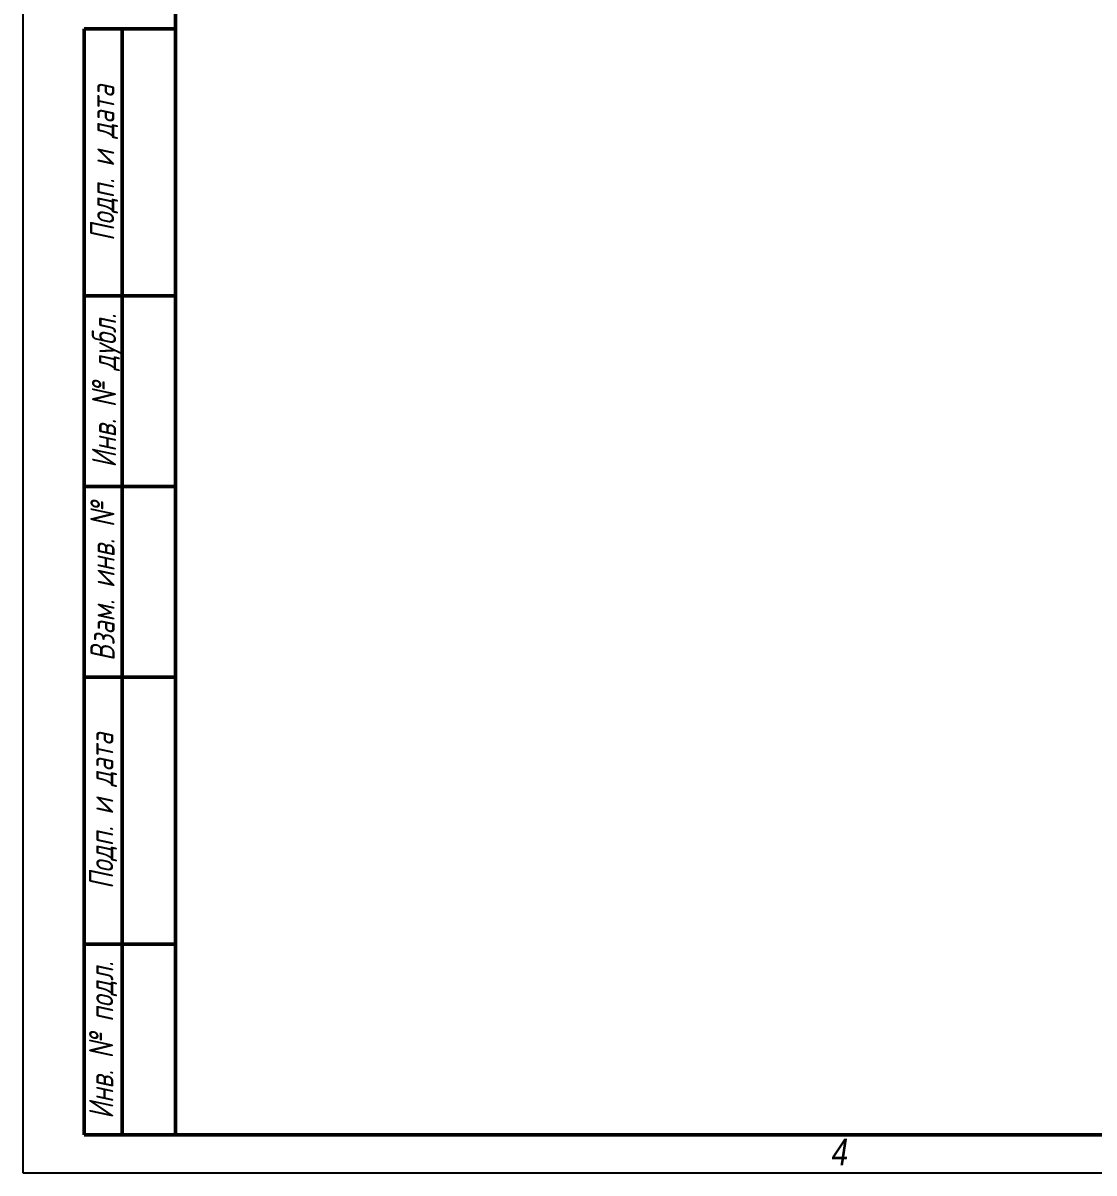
# Model space of a CAD drawing. Header units: millimetres. Extents: x 0 to 841, y 0 to 594.
# Drawn here: x 0 to 140.4, y 0 to 150.8 of the extents above; entities that cross this region are included whole.
import ezdxf
from ezdxf.enums import TextEntityAlignment as Align

# ---------------------------------------------------------------- set-up
doc = ezdxf.new("R2010")
doc.units = ezdxf.units.MM
for name, color, linetype, lineweight in [('Кромка (ГОСТ)', 7, 'Continuous', 50), ('Обозначение (ГОСТ)', 7, 'Continuous', 25), ('Эскизная геометрия (ГОСТ)', 7, 'Continuous', 50)]:
    doc.layers.add(name, color=color, linetype=linetype, lineweight=lineweight)
doc.styles.add('Альтернативный текст (ГОСТ)', font='', dxfattribs={"width": 0.8})
doc.styles.add('Стиль текста112', font='GOST Common Italic.ttf', dxfattribs={"width": 0.8})
doc.styles.get('Альтернативный текст (ГОСТ)').set_extended_font_data('Arial', italic=True)

# ---------------------------------------------------------------- blocks, each defined once
blk = doc.blocks.new('ГОСТ - Доп. графы 1')
at = {"layer": 'Эскизная геометрия (ГОСТ)'}
for p, q in [((-12, 0), (-12, 145)), ((-12, 145), (0, 145)), ((-7, 145), (-7, 0)), ((-12, 110), (-7, 110)), ((-7, 110), (0, 110)), ((-12, 85), (-7, 85)), ((-7, 85), (0, 85)), ((-12, 60), (-7, 60)), ((-7, 60), (0, 60)), ((-12, 25), (-7, 25)), ((-7, 25), (0, 25)), ((0, 0), (-12, 0))]:
    blk.add_line(p, q, dxfattribs=at)
at = {"layer": 'Обозначение (ГОСТ)', "char_height": 3.17, "attachment_point": 5, "rotation": 90, "style": 'Альтернативный текст (ГОСТ)'}
for s, insert, width in [('\\fGOST Common|b0|i1;\\H3.1700;Подп. и дата', (-9.37, 127.41), 34.7679), ('\\fGOST Common|b0|i1;\\H3.1700;Инв. № дубл.', (-8.95, 97.55), 24.8438), ('\\fGOST Common|b0|i1;\\H3.1700;Взам. инв. №', (-9.58, 72.53), 24.8669), ('\\fGOST Common|b0|i1;\\H3.1700;Подп. и дата', (-9.5, 42.47), 35.1486), ('\\fGOST Common|b0|i1;\\H3.1700;Инв. № подл.', (-9.5, 12.41), 24.9618)]:
    blk.add_mtext(s, dxfattribs=dict(at, insert=insert, width=width))
at = {"layer": 'Обозначение (ГОСТ)', "style": 'Стиль текста112', "width": 0.8}
for tag, p in [('Подп._и_дата_2', (-3.53, 127.51)), ('Инв._номер_дубликата', (-3.41, 97.47)), ('Взамен_инв._номера', (-3.46, 72.53)), ('Подп._и_дата_1', (-3.42, 42.35)), ('ИНВЕНТАРНЫЙ_НОМЕР', (-3.33, 12.68))]:
    blk.add_attdef(tag, text='', height=3.17, rotation=90, dxfattribs=at).set_placement(p, align=Align.MIDDLE_CENTER)
blk = doc.blocks.new('Рамки ГОСТ_ граница 594x841')
at = {"layer": 'Кромка (ГОСТ)', "lineweight": 25}
for p, q in [((0, 0), (0, 594)), ((841, 0), (0, 0))]:
    blk.add_line(p, q, dxfattribs=at)
at = {"layer": 'Кромка (ГОСТ)'}
for p, q in [((20, 589), (20, 5)), ((20, 5), (836, 5))]:
    blk.add_line(p, q, dxfattribs=at)
at = {"layer": 'Кромка (ГОСТ)', "insert": (106, 4.5), "char_height": 3.5, "attachment_point": 1, "style": 'Альтернативный текст (ГОСТ)'}
blk.add_mtext('\\A1;\\fArial|b0|i1;\\H3.5000;4', dxfattribs=at)

msp = doc.modelspace()

# ---------------------------------------------------------------- block references
for name, p in [('Рамки ГОСТ_ граница 594x841', (0, 0)), ('ГОСТ - Доп. графы 1', (20, 5))]:
    msp.add_blockref(name, p)

doc.saveas('drawing.dxf')
